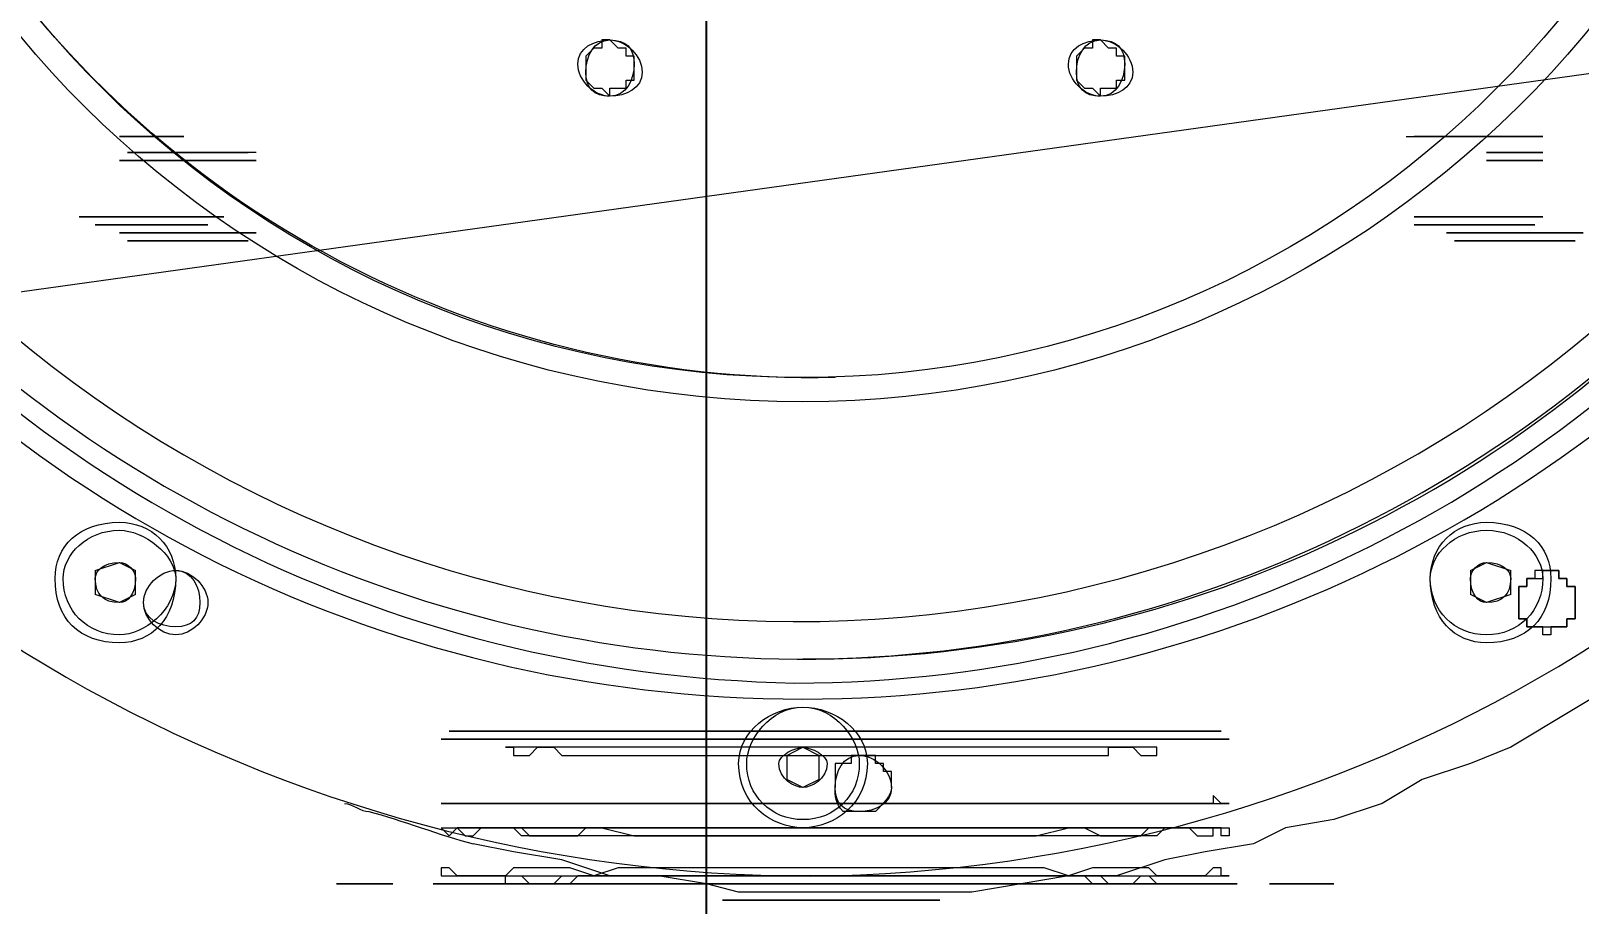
# Model space of a CAD drawing. Header units: millimetres. Extents: x 25083 to 52777, y 24772 to 45779.
# Drawn here: x 39167.5 to 39238.9, y 33556.8 to 33597.2 of the extents above; entities that cross this region are included whole.
import ezdxf

# ---------------------------------------------------------------- set-up
doc = ezdxf.new("R2010")
doc.units = ezdxf.units.MM
doc.layers.add('小车', color=7, linetype='Continuous')
doc.styles.get("Standard").update_dxf_attribs({"font": ''})
doc.styles.get('Standard').set_extended_font_data('SimSun')
doc.dimstyles.new('15', dxfattribs={"dimtxt": 15, "dimasz": 10, "dimexe": 2, "dimexo": 1, "dimgap": 1, "dimtad": 1, "dimdsep": 46, "dimtxsty": 'Standard', "dimcen": 2.5, "dimadec": 0, "dimazin": 0, "dimtfac": 1, "dimtmove": 2, "dimatfit": 3, "dimfxl": 1, "dimtolj": 1, "dimarcsym": 0})
doc.dimstyles.new('ISO-25', dxfattribs={"dimtxt": 2.5, "dimasz": 2.5, "dimexe": 1.25, "dimexo": 0.625, "dimtad": 1, "dimtxsty": 'Standard', "dimcen": 2.5, "dimadec": 0, "dimazin": 0, "dimtfac": 1, "dimtmove": 0, "dimatfit": 3, "dimfxl": 1, "dimarcsym": 0})

# ---------------------------------------------------------------- blocks, each defined once
blk = doc.blocks.new('*D925')
at = {"color": 0, "lineweight": -2}
for p, q in [((29677.862, 34881.662), (29677.862, 32448.293)), ((40733.017, 34757.645), (40733.017, 32448.293)), ((29680.362, 32449.543), (40730.517, 32449.543))]:
    blk.add_line(p, q, dxfattribs=at)
at = {"color": 0}
for points in [[(29680.362, 32449.96), (29680.362, 32449.127), (29677.862, 32449.543)], [(40730.517, 32449.127), (40730.517, 32449.96), (40733.017, 32449.543)]]:
    blk.add_solid(points, dxfattribs=at)
at = {"layer": 'DEFPOINTS', "color": 0}
for p in [(29677.862, 34882.287), (40733.017, 34758.27), (40733.017, 32449.543)]:
    blk.add_point(p, dxfattribs=at)
at = {"color": 0, "insert": (35205.439, 32451.628), "char_height": 2.5, "attachment_point": 5}
blk.add_mtext('11055,15', dxfattribs=at)
blk = doc.blocks.new('zw$D2F4')
at = {"color": 7, "lineweight": 5}
for points in [[(409.238, 316.769), (409.238, 321.226), (409.238, 318.997)], [(391.412, 319.369), (391.784, 320.483)], [(392.898, 320.483), (391.784, 320.483)], [(392.898, 320.483), (393.269, 319.369)], [(408.866, 316.769), (408.866, 320.483), (408.866, 318.997)], [(391.784, 318.626), (391.412, 319.369)], [(393.269, 319.369), (392.898, 318.626)], [(408.124, 318.997), (408.124, 313.427)], [(408.124, 313.427), (408.124, 318.997)], [(408.495, 313.056), (408.495, 319.369)], [(408.495, 319.369), (408.495, 313.056)], [(408.866, 318.997), (408.866, 315.284), (408.866, 316.769)], [(409.238, 318.997), (409.238, 314.541), (409.238, 316.769)], [(411.837, 319.369), (411.837, 313.056)], [(411.837, 313.056), (411.837, 319.369)], [(412.208, 318.997), (412.208, 313.427)], [(412.208, 313.056), (412.208, 318.997)], [(412.951, 318.997), (412.951, 319.369)], [(412.951, 319.369), (412.951, 317.141), (412.951, 316.769)], [(412.951, 318.997), (412.951, 319.369)], [(412.951, 319.369), (412.951, 317.141), (412.951, 316.769)], [(412.951, 316.398), (412.951, 318.626), (412.951, 318.997)], [(412.951, 316.398), (412.951, 318.626), (412.951, 318.997)], [(391.784, 318.626), (392.898, 318.626)], [(412.951, 317.141), (412.951, 318.626)], [(412.951, 318.626), (412.951, 317.141)], [(412.208, 317.883), (412.208, 314.541)], [(412.208, 314.541), (412.208, 317.883)], [(412.951, 316.769), (412.951, 316.398)], [(412.951, 316.769), (412.951, 316.398)], [(378.415, 309.342), (378.415, 307.485), (378.415, 306.743)], [(378.415, 306.743), (378.415, 308.599), (378.415, 308.971), (378.415, 309.342)], [(378.415, 286.689), (378.415, 304.886), (378.415, 286.318)], [(378.415, 304.514), (378.415, 301.915), (378.415, 301.172)], [(378.415, 301.172), (378.415, 303.772), (378.415, 304.514)], [(379.158, 286.689), (379.158, 296.344), (378.786, 297.459), (379.158, 298.573), (379.158, 301.172), (378.786, 301.543), (378.786, 303.772), (379.158, 304.143), (379.158, 304.514), (378.786, 304.514), (378.786, 286.318)], [(380.643, 286.318), (380.643, 300.801), (381.014, 301.172), (381.014, 303.772), (380.643, 304.143), (381.014, 304.514), (381.014, 286.689)], [(382.128, 286.689), (382.128, 304.514), (382.128, 286.318)], [(385.099, 286.318), (385.099, 304.514), (385.099, 286.689)], [(385.471, 286.318), (385.471, 304.143), (385.471, 286.689)], [(378.415, 303.4), (378.415, 301.172), (378.415, 300.429)], [(378.415, 300.429), (378.415, 302.658), (378.415, 303.4)], [(381.014, 286.689), (381.014, 303.772), (380.643, 303.4), (380.643, 303.029), (381.014, 302.658), (381.014, 300.801), (380.643, 300.429), (380.643, 298.201), (381.014, 297.83), (381.014, 297.087), (380.643, 295.602), (380.643, 286.318)], [(382.128, 286.318), (382.128, 303.772), (382.128, 286.689)], [(388.07, 249.553), (384.728, 255.124), (383.985, 256.98), (383.242, 259.209), (382.128, 261.065), (381.386, 263.294), (381.014, 265.522), (380.272, 267.007), (379.9, 269.235), (379.529, 271.092), (378.786, 273.32), (378.786, 275.548), (378.043, 280.005), (378.043, 290.774), (378.415, 292.26), (378.786, 294.488), (378.786, 296.716), (379.529, 298.944), (379.9, 301.172), (380.272, 303.029)], [(378.415, 286.318), (378.415, 301.543), (378.786, 301.543), (378.786, 300.801), (378.415, 300.429), (378.415, 299.315), (378.786, 298.944), (378.786, 286.689)], [(384.728, 286.689), (384.728, 301.543), (384.728, 301.172), (384.357, 301.172), (384.357, 300.429), (384.728, 300.058), (384.728, 299.315), (384.357, 298.944), (384.357, 286.318)], [(385.471, 286.689), (385.471, 301.543), (385.471, 286.318)], [(378.786, 286.689), (378.786, 298.201), (378.415, 298.573), (378.415, 293.002), (378.415, 292.631), (378.415, 286.318)], [(378.415, 285.946), (378.415, 297.459), (378.415, 286.689)], [(416.293, 297.83), (415.551, 297.83), (415.179, 297.459), (415.179, 297.087), (414.808, 296.716), (415.179, 296.716), (415.179, 295.973), (415.551, 295.973), (415.551, 295.602), (416.293, 295.602)], [(416.293, 295.602), (416.665, 295.602), (416.665, 295.973), (417.036, 295.973), (417.036, 296.344), (417.408, 296.716), (417.408, 297.087), (417.036, 297.087), (417.036, 297.459), (416.665, 297.83), (416.293, 297.83)], [(377.672, 286.318), (377.672, 291.517), (377.672, 289.289), (377.672, 286.689)], [(377.672, 286.689), (377.672, 291.517), (377.672, 290.774), (377.672, 286.318)], [(382.871, 287.803), (383.242, 288.546)], [(384.357, 288.546), (383.242, 288.546)], [(384.357, 288.546), (384.728, 287.803)], [(383.242, 287.06), (382.871, 287.803)], [(384.728, 287.803), (384.357, 287.06)], [(377.672, 286.689), (377.672, 281.49), (377.672, 283.347), (377.672, 286.318)], [(377.672, 286.318), (377.672, 281.49), (377.672, 281.861), (377.672, 286.689)], [(378.786, 286.689), (378.786, 274.063), (378.415, 273.692), (378.415, 272.577), (378.786, 272.206), (378.786, 271.835), (378.415, 271.463), (378.415, 286.318)], [(378.415, 286.318), (378.415, 274.434), (378.786, 274.806), (378.786, 279.633), (378.786, 280.376), (378.786, 286.689)], [(378.415, 286.689), (378.415, 275.177), (378.415, 275.548), (378.415, 285.946)], [(378.415, 286.318), (378.415, 268.121), (378.415, 267.75), (378.415, 286.689)], [(378.786, 286.318), (378.786, 268.121), (378.786, 268.493), (379.158, 268.493), (379.158, 268.864), (378.786, 269.235), (378.786, 271.463), (379.158, 271.835), (379.158, 274.434), (378.786, 275.548), (379.158, 276.662), (379.158, 286.689)], [(381.014, 286.689), (381.014, 268.121), (380.643, 268.121), (380.643, 268.493), (381.014, 268.493), (381.014, 271.092), (380.643, 271.463), (380.643, 286.318)], [(380.643, 286.318), (380.643, 277.034), (381.014, 275.548), (381.014, 274.806), (380.643, 274.063), (380.643, 272.206), (381.014, 271.835), (381.014, 269.978), (380.643, 269.607), (380.643, 268.864), (381.014, 268.864), (381.014, 286.689)], [(382.128, 286.318), (382.128, 268.121), (382.128, 268.493), (382.5, 268.864), (382.128, 268.864), (382.128, 286.689)], [(382.128, 286.689), (382.128, 269.235), (382.128, 268.864), (382.128, 286.318)], [(383.242, 287.06), (384.357, 287.06)], [(384.357, 286.318), (384.357, 273.692), (384.728, 273.692), (384.728, 272.577), (384.357, 272.206), (384.357, 271.463), (384.728, 271.463), (384.728, 286.689)], [(385.099, 286.689), (385.099, 268.121), (385.099, 286.318)], [(385.471, 286.689), (385.471, 268.493), (385.471, 286.318)], [(385.471, 286.318), (385.471, 271.092), (385.471, 286.689)], [(382.871, 283.718), (383.614, 283.718), (383.614, 284.09), (383.985, 284.09), (383.985, 284.461), (384.357, 284.461), (384.357, 285.575), (383.985, 285.575), (383.985, 286.318), (382.871, 286.318)], [(416.293, 275.177), (415.551, 275.177), (415.179, 274.806), (415.179, 274.434), (414.808, 274.063), (415.179, 274.063), (415.179, 273.32), (415.551, 273.32), (415.551, 272.949), (416.293, 272.949)], [(416.293, 272.949), (416.665, 272.949), (416.665, 273.32), (417.036, 273.32), (417.036, 273.692), (417.408, 274.063), (417.408, 274.434), (417.036, 274.434), (417.036, 274.806), (416.665, 275.177), (416.293, 275.177)], [(378.415, 272.949), (378.415, 270.349), (378.415, 269.607)], [(378.415, 269.607), (378.415, 272.206), (378.415, 272.949)], [(378.415, 272.577), (378.415, 269.978), (378.415, 269.235)], [(378.415, 269.235), (378.415, 271.835), (378.415, 272.577)], [(378.415, 266.264), (378.415, 264.036), (378.415, 263.294)], [(378.415, 263.294), (378.415, 265.522), (378.415, 266.264)], [(408.866, 254.01), (408.866, 259.58)], [(408.866, 259.58), (408.866, 254.01)], [(409.238, 259.58), (409.238, 253.638)], [(409.238, 253.638), (409.238, 259.58)], [(412.951, 259.951), (412.951, 253.638)], [(412.951, 253.638), (412.951, 259.58)], [(412.951, 259.58), (412.951, 253.638)], [(412.951, 253.638), (412.951, 259.58)], [(408.495, 253.638), (408.495, 258.094), (408.495, 256.238)], [(412.951, 255.124), (412.951, 258.466)], [(412.951, 258.466), (412.951, 255.124)], [(408.124, 253.638), (408.124, 257.723), (408.124, 256.238)], [(391.412, 256.238), (391.784, 256.98)], [(392.898, 256.98), (391.784, 256.98)], [(392.898, 256.98), (393.269, 256.238)], [(391.784, 255.124), (391.412, 256.238)], [(393.269, 256.238), (392.898, 255.124)], [(408.124, 256.238), (408.124, 252.153), (408.124, 253.638)], [(408.495, 256.238), (408.495, 251.781), (408.495, 253.638)], [(411.837, 256.238), (411.837, 254.381), (411.837, 253.638)], [(411.837, 253.638), (411.837, 255.495), (411.837, 256.238)], [(412.208, 256.238), (412.208, 254.381), (412.208, 253.638)], [(412.208, 253.638), (412.208, 255.495), (412.208, 256.238)], [(412.208, 255.495), (412.208, 254.381)], [(412.208, 254.381), (412.208, 255.495)], [(392.155, 252.153), (390.67, 252.153), (390.67, 252.524), (390.298, 252.524), (390.298, 253.267), (389.927, 253.267), (389.927, 253.638), (390.298, 253.638), (390.298, 254.381), (390.67, 254.381), (390.67, 254.752)], [(390.67, 254.752), (390.67, 254.381), (390.298, 254.381), (390.298, 253.638), (390.298, 253.267), (390.298, 252.524), (390.67, 252.524), (390.67, 252.153), (392.155, 252.153)], [(390.67, 254.752), (392.155, 254.752), (392.155, 254.381), (392.526, 254.381), (392.526, 253.638), (392.898, 253.638), (392.898, 252.895), (392.526, 252.895), (392.526, 252.524), (392.155, 252.524), (392.155, 252.153)], [(392.155, 252.153), (392.155, 252.524), (392.526, 252.524), (392.526, 252.895), (392.898, 252.895), (392.898, 253.638), (392.898, 254.01), (392.526, 254.01), (392.526, 254.381), (392.155, 254.381), (392.155, 254.752), (390.67, 254.752)], [(391.784, 255.124), (392.898, 255.124)]]:
    blk.add_lwpolyline(points, dxfattribs=at)
for points in [[(412.208, 346.478), (391.041, 333.852), (378.415, 310.827), (378.786, 286.318)], [(428.177, 341.279), (402.182, 331.995), (386.585, 305.257), (391.412, 278.148)], [(412.208, 336.823), (396.24, 325.682), (386.956, 307.485), (386.956, 287.803)], [(412.208, 335.709), (396.983, 324.568), (388.07, 307.114), (387.699, 288.175)], [(412.208, 334.594), (397.725, 323.825), (389.184, 306.743), (388.813, 288.917)], [(401.81, 286.318), (401.439, 303.029), (409.98, 318.626), (424.092, 327.167)], [(411.837, 319.369), (411.837, 319.369), (411.837, 319.369), (411.837, 319.369)], [(412.208, 318.997), (412.208, 318.997), (412.208, 318.997), (412.208, 318.997)], [(412.208, 313.056), (412.208, 313.056), (412.208, 313.056), (412.208, 313.427)], [(411.837, 313.056), (411.837, 313.056), (411.837, 313.056), (411.837, 313.056)], [(382.128, 308.971), (382.128, 308.599), (381.757, 308.228), (381.757, 307.857)], [(381.757, 307.857), (381.386, 306.371), (380.643, 304.514), (380.272, 303.029)], [(388.813, 288.917), (388.442, 270.721), (396.611, 253.638), (410.723, 242.497)], [(387.699, 288.175), (387.699, 269.607), (396.611, 251.781), (411.466, 240.641)], [(386.956, 287.803), (386.956, 268.493), (396.24, 250.296), (411.837, 238.784)], [(388.813, 287.803), (388.813, 270.349), (396.983, 253.638), (410.723, 242.497)], [(378.786, 286.318), (379.529, 261.437), (393.269, 239.155), (415.179, 227.643)], [(381.757, 285.946), (382.128, 286.318), (382.5, 286.318), (382.871, 286.318)], [(381.757, 284.461), (381.757, 284.832), (381.757, 285.575), (381.757, 285.946)], [(382.871, 283.718), (382.5, 283.718), (382.128, 284.09), (381.757, 284.461)], [(391.412, 278.148), (396.24, 251.039), (419.636, 231.357), (447.116, 231.357)], [(412.951, 259.951), (412.951, 259.951), (412.951, 259.58), (412.951, 259.58)], [(412.951, 259.58), (412.951, 259.58), (412.951, 259.58), (412.951, 259.58)], [(412.951, 253.638), (412.951, 253.638), (412.951, 253.638), (412.951, 253.638)], [(412.951, 253.638), (412.951, 253.638), (412.951, 253.638), (412.951, 253.638)]]:
    blk.add_open_spline(points, degree=3, dxfattribs=at)
for points in [[(447.116, 334.594), (421.492, 334.594), (400.696, 313.798), (400.696, 287.803), (400.696, 262.179), (421.492, 241.012), (447.116, 241.012), (473.111, 241.012), (493.907, 262.179), (493.907, 287.803), (493.907, 313.798), (473.111, 334.594), (447.116, 334.594)], [(447.116, 333.48), (422.235, 333.48), (401.81, 313.056), (401.81, 287.803), (401.81, 262.922), (422.235, 242.497), (447.116, 242.497), (472.369, 242.497), (492.793, 262.922), (492.793, 287.803), (492.793, 313.056), (472.369, 333.48), (447.116, 333.48)], [(392.526, 322.34), (390.67, 322.34), (389.556, 321.226), (389.556, 319.369), (389.556, 317.883), (390.67, 316.769), (392.526, 316.769), (394.012, 316.769), (395.126, 317.883), (395.126, 319.369), (395.126, 321.226), (394.012, 322.34), (392.526, 322.34)], [(392.526, 321.968), (391.041, 321.968), (389.927, 320.854), (389.927, 319.369), (389.927, 318.255), (391.041, 316.769), (392.526, 316.769), (393.641, 316.769), (394.755, 318.255), (394.755, 319.369), (394.755, 320.854), (393.641, 321.968), (392.526, 321.968)], [(392.526, 320.483), (391.784, 320.483), (391.412, 320.111), (391.412, 319.369), (391.412, 318.997), (391.784, 318.626), (392.526, 318.626), (392.898, 318.626), (393.269, 318.997), (393.269, 319.369), (393.269, 320.111), (392.898, 320.483), (392.526, 320.483)], [(391.412, 318.255), (390.67, 318.255), (389.927, 317.512), (389.927, 316.769), (389.927, 316.027), (390.67, 315.284), (391.412, 315.284), (392.155, 315.284), (392.898, 316.027), (392.898, 316.769), (392.898, 317.512), (392.155, 318.255), (391.412, 318.255)], [(391.412, 318.255), (390.67, 318.255), (390.298, 317.512), (390.298, 316.769), (390.298, 316.027), (390.67, 315.655), (391.412, 315.655), (392.155, 315.655), (392.898, 316.027), (392.898, 316.769), (392.898, 317.512), (392.155, 318.255), (391.412, 318.255)], [(416.293, 298.201), (415.551, 298.201), (414.808, 297.459), (414.808, 296.716), (414.808, 295.973), (415.551, 295.602), (416.293, 295.602), (417.036, 295.602), (417.408, 295.973), (417.408, 296.716), (417.408, 297.459), (417.036, 298.201), (416.293, 298.201)], [(415.922, 297.83), (415.179, 297.83), (414.808, 297.459), (414.808, 296.716), (414.808, 295.973), (415.179, 295.23), (415.922, 295.23), (416.665, 295.23), (417.408, 295.973), (417.408, 296.716), (417.408, 297.459), (416.665, 297.83), (415.922, 297.83)], [(383.985, 290.774), (382.128, 290.774), (381.014, 289.289), (381.014, 287.803), (381.014, 286.318), (382.128, 284.832), (383.985, 284.832), (385.471, 284.832), (386.585, 286.318), (386.585, 287.803), (386.585, 289.289), (385.471, 290.774), (383.985, 290.774)], [(383.985, 290.403), (382.5, 290.403), (381.386, 289.289), (381.386, 287.803), (381.386, 286.318), (382.5, 285.204), (383.985, 285.204), (385.099, 285.204), (386.585, 286.318), (386.585, 287.803), (386.585, 289.289), (385.099, 290.403), (383.985, 290.403)], [(383.985, 288.917), (383.242, 288.917), (382.871, 288.175), (382.871, 287.803), (382.871, 287.432), (383.242, 286.689), (383.985, 286.689), (384.357, 286.689), (384.728, 287.432), (384.728, 287.803), (384.728, 288.175), (384.357, 288.917), (383.985, 288.917)], [(382.871, 286.318), (382.128, 286.318), (381.757, 285.946), (381.757, 285.204), (381.757, 284.461), (382.128, 283.718), (382.871, 283.718), (383.614, 283.718), (384.357, 284.461), (384.357, 285.204), (384.357, 285.946), (383.614, 286.318), (382.871, 286.318)], [(416.293, 275.548), (415.551, 275.548), (414.808, 274.806), (414.808, 274.063), (414.808, 273.32), (415.551, 272.949), (416.293, 272.949), (417.036, 272.949), (417.408, 273.32), (417.408, 274.063), (417.408, 274.806), (417.036, 275.548), (416.293, 275.548)], [(415.922, 275.177), (415.179, 275.177), (414.808, 274.806), (414.808, 274.063), (414.808, 273.32), (415.179, 272.577), (415.922, 272.577), (416.665, 272.577), (417.408, 273.32), (417.408, 274.063), (417.408, 274.806), (416.665, 275.177), (415.922, 275.177)], [(392.526, 258.837), (390.67, 258.837), (389.556, 257.723), (389.556, 256.238), (389.556, 254.381), (390.67, 253.267), (392.526, 253.267), (394.012, 253.267), (395.126, 254.381), (395.126, 256.238), (395.126, 257.723), (394.012, 258.837), (392.526, 258.837)], [(392.526, 258.837), (391.041, 258.837), (389.927, 257.723), (389.927, 256.238), (389.927, 254.752), (391.041, 253.638), (392.526, 253.638), (393.641, 253.638), (394.755, 254.752), (394.755, 256.238), (394.755, 257.723), (393.641, 258.837), (392.526, 258.837)], [(392.526, 256.98), (391.784, 256.98), (391.412, 256.609), (391.412, 256.238), (391.412, 255.495), (391.784, 255.124), (392.526, 255.124), (392.898, 255.124), (393.269, 255.495), (393.269, 256.238), (393.269, 256.609), (392.898, 256.98), (392.526, 256.98)]]:
    blk.add_open_spline(points, degree=3, knots=[0, 0, 0, 0, 1, 1, 1, 2, 2, 2, 3, 3, 3, 4, 4, 4, 4], dxfattribs=at)
blk = doc.blocks.new('*D469')
at = {"layer": 'DEFPOINTS', "color": 0}
for p in [(36061.191, 116692.222), (36180.039, 116685.352), (36180.039, 116527.033)]:
    blk.add_point(p, dxfattribs=at)
at = {"layer": '小车', "color": 0, "linetype": 'Continuous', "lineweight": -2}
for p, q in [((36061.191, 116691.222), (36061.191, 116525.033)), ((36180.039, 116684.352), (36180.039, 116525.033)), ((36071.191, 116527.033), (36084.175, 116527.033)), ((36170.039, 116527.033), (36146.425, 116527.033))]:
    blk.add_line(p, q, dxfattribs=at)
at = {"layer": '小车', "color": 0}
for points in [[(36071.191, 116528.7), (36071.191, 116525.366), (36061.191, 116527.033)], [(36170.039, 116528.7), (36170.039, 116525.366), (36180.039, 116527.033)]]:
    blk.add_solid(points, dxfattribs=at)
at = {"layer": '小车', "color": 0, "insert": (36115.3, 116527.033), "char_height": 15, "attachment_point": 5}
blk.add_mtext('\\A1;118.85', dxfattribs=at)
blk = doc.blocks.new('*D470')
at = {"layer": 'DEFPOINTS', "color": 0}
for p in [(36180.039, 116639.326), (36197.537, 116639.326), (36197.537, 116438.26)]:
    blk.add_point(p, dxfattribs=at)
at = {"layer": '小车', "color": 0, "linetype": 'Continuous', "lineweight": -2}
for p, q in [((36180.039, 116638.326), (36180.039, 116436.26)), ((36197.537, 116638.326), (36197.537, 116436.26)), ((36170.039, 116438.26), (36160.039, 116438.26)), ((36180.039, 116438.26), (36197.537, 116438.26)), ((36207.537, 116438.26), (36217.537, 116438.26))]:
    blk.add_line(p, q, dxfattribs=at)
at = {"layer": '小车', "color": 0}
for points in [[(36170.039, 116439.926), (36170.039, 116436.593), (36180.039, 116438.26)], [(36207.537, 116439.926), (36207.537, 116436.593), (36197.537, 116438.26)]]:
    blk.add_solid(points, dxfattribs=at)
at = {"layer": '小车', "color": 0, "insert": (36193.655, 116438.26), "char_height": 15, "attachment_point": 5}
blk.add_mtext('\\A1;17.5', dxfattribs=at)
blk = doc.blocks.new('A$C1A4175F5')
at = {"layer": '小车', "color": 7, "lineweight": 0}
blk.add_lwpolyline([(63.554, 431.436), (682.71, 345.205)], dxfattribs=at)
at = {"layer": '小车'}
for base, p1, p2, picture, middle in [((212.358, 337.78), (93.511, 502.968), (212.358, 496.098), '*D469', (147.619, 337.78)), ((229.857, 249.006), (212.358, 450.073), (229.857, 450.073), '*D470', (225.974, 249.006))]:
    dim = blk.add_linear_dim(base=base, p1=p1, p2=p2, dimstyle='15', override={"dimfxl": 0.18}, dxfattribs=at)
    dim.commit()
    dim.dimension.update_dxf_attribs({"geometry": picture, "text_midpoint": middle, "dimtype": 128, "insert": (-35967.681, -116189.253)})
blk = doc.blocks.new('zw$50CE')
blk.add_blockref('zw$D2F4', (22.01, 103.569))
at = {"layer": '小车', "ltscale": 10, "xscale": -1, "rotation": 270}
blk.add_blockref('A$C1A4175F5', (47.032, 0), dxfattribs=at)

msp = doc.modelspace()

# ---------------------------------------------------------------- linework, layer by layer
at = {"ltscale": 15}
msp.add_lwpolyline([(39118.63, 33273.983), (39118.63, 34140.649), (39198.63, 34140.649), (39198.63, 33273.983)], close=True, dxfattribs=at)

# ---------------------------------------------------------------- block references
at = {"rotation": 90}
msp.add_blockref('zw$50CE', (39594.481, 33157.316), dxfattribs=at)

# ---------------------------------------------------------------- dimensions: what is measured, and where the dimension line sits
dim = msp.add_linear_dim(base=(40733.0166, 32449.5434), p1=(29677.8617, 34882.2868), p2=(40733.0166, 34758.2702), dimstyle='ISO-25')
dim.commit()
dim.dimension.update_dxf_attribs({"geometry": '*D925', "text_midpoint": (35205.4391, 32449.5434), "dimtype": 160})

doc.saveas('drawing.dxf')
